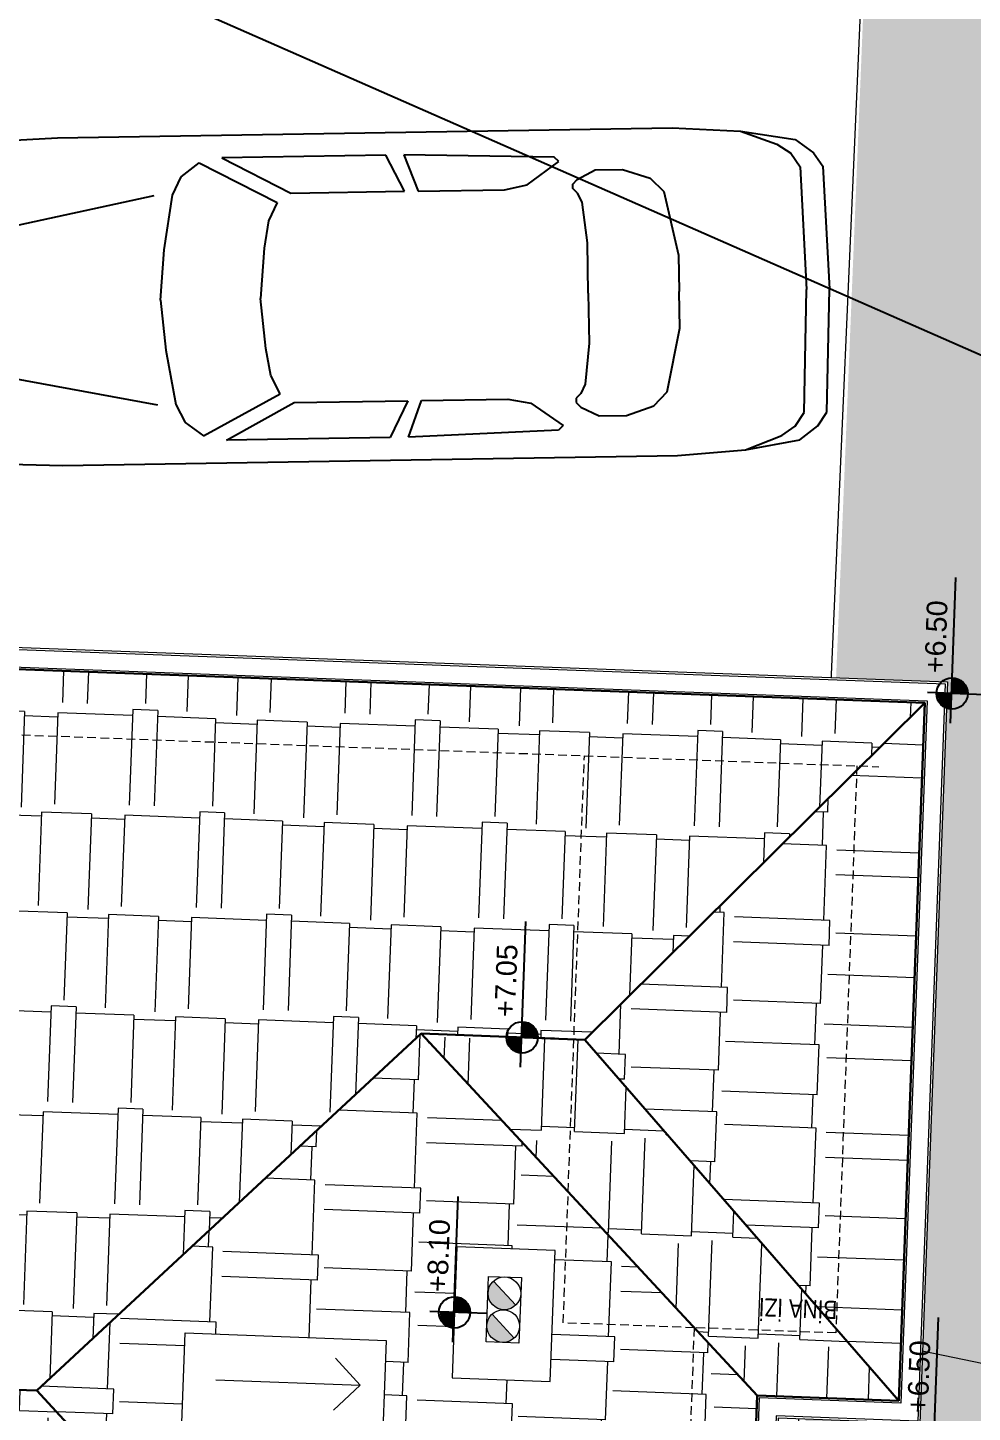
# Model space of a CAD drawing. Header units: centimetres. Extents: x 63871 to 181827, y -95930 to 42199.
# Drawn here: x 175920 to 176353, y 37259 to 37894 of the extents above; entities that cross this region are included whole.
import ezdxf

# ---------------------------------------------------------------- set-up
doc = ezdxf.new("R2010")
doc.units = ezdxf.units.CM
doc.linetypes.add('11-021_500-SatisOfisi_220512$0${ Diamond }', pattern=[12, 4, -2, 2, 2, -2])
for name, color, linetype, lineweight in [('A-AREA-IDEN', 7, 'Continuous', 9), ('A-FLOR-HRAL', 11, 'Continuous', 9), ('A-GLAZ', 151, 'Continuous', 9), ('A-WALL', 12, 'Continuous', 50), ('ARA SINIRLAR', 225, 'Continuous', 15), ('ARM_Pen_No__252', 8, 'Continuous', 18), ('Baca', 82, 'Continuous', 9), ('İz DÜŞÜMÜ', 7, '11-021_500-SatisOfisi_220512$0${ Diamond }', 18), ('OLUK', 222, 'Continuous', 15), ('tefriş', 21, 'Continuous', 20), ('Çatı', 144, 'Continuous', 30), ('ÇEKME MESAFESİ', 5, 'Continuous', 25)]:
    doc.layers.add(name, color=color, linetype=linetype, lineweight=lineweight)
for name, color, linetype in [('Bitirme - Duvar', 7, 'Continuous'), ('Dıış Ölçü', 140, 'Continuous'), ('furn', 7, 'Continuous'), ('KOT', 171, 'Continuous')]:
    doc.layers.add(name, color=color, linetype=linetype)
doc.styles.add('Arial_1', font='Arial.ttf', dxfattribs={"height": 300})
doc.styles.add('MtXpl_Arial_Narrow_1', font='')
doc.styles.add('OLUŞTURULMUŞ_STİL_1', font='Arial.ttf')
doc.styles.add('RomanS', font='')
doc.styles.get('MtXpl_Arial_Narrow_1').set_extended_font_data('Arial Narrow')
doc.styles.get('RomanS').set_extended_font_data('Stylus BT')
doc.dimstyles.new('BÖYÜK', dxfattribs={"dimtxt": 70, "dimasz": 5, "dimexe": 5, "dimexo": 5, "dimgap": 2, "dimtad": 3, "dimdec": 0, "dimzin": 0, "dimdsep": 46, "dimtxsty": 'RomanS', "dimblk": 'DOT', "dimcen": 5, "dimadec": 0, "dimazin": 0, "dimtfac": 1, "dimtdec": 0, "dimtix": 1, "dimtofl": 0, "dimtmove": 1, "dimatfit": 0, "dimldrblk": 'DOT', "dimfxl": 10, "dimfxlon": 1, "dimtolj": 1, "dimtzin": 0, "dimarcsym": 0})
pattern_1 = [(0, (-196861.627, -36377.483), (97.155, 45.72), [22.86, -19.05, 26.67, -11.43, 34.29, -15.24]), (0, (-196838.767, -36375.58), (97.155, 45.72), [19.05, -72.39, 15.24, -22.86]), (0, (-196793.047, -36380.34), (97.155, 45.72), [11.43, -118.11]), (90, (-196861.627, -36377.483), (-32.385, 45.72), [43.815, -139.065]), (90, (-196838.767, -36377.483), (-32.385, 45.72), [42.8625, -140.0175]), (90, (-196819.717, -36377.483), (-32.385, 45.72), [40.005, -142.875]), (90, (-196793.047, -36380.34), (-32.385, 45.72), [43.815, -139.065]), (90, (-196781.617, -36380.34), (-32.385, 45.72), [43.815, -139.065]), (90, (-196747.327, -36377.483), (-32.385, 45.72), [41.91, -140.97])]
pattern_2 = [(270, (-196861.627, -36377.483), (45.72, -97.155), [22.86, -19.05, 26.67, -11.43, 34.29, -15.24]), (270, (-196859.72, -36400.343), (45.72, -97.155), [19.05, -72.39, 15.24, -22.86]), (270, (-196864.484, -36446.063), (45.72, -97.155), [11.43, -118.11]), (0, (-196861.627, -36377.483), (45.72, 32.385), [43.815, -139.065]), (0, (-196861.627, -36400.343), (45.72, 32.385), [42.8625, -140.0175]), (0, (-196861.627, -36419.393), (45.72, 32.385), [40.005, -142.875]), (0, (-196864.484, -36446.063), (45.72, 32.385), [43.815, -139.065]), (0, (-196864.484, -36457.493), (45.72, 32.385), [43.815, -139.065]), (0, (-196861.627, -36491.783), (45.72, 32.385), [41.91, -140.97])]

# ---------------------------------------------------------------- blocks, each defined once
blk = doc.blocks.new('afadfa')
at = {"layer": 'Baca'}
h = blk.add_hatch(color=0, dxfattribs=at)
h.dxf.hatch_style = 1
h.paths.add_polyline_path([(525548.61, 4261233.83, 0.670516), (525535.77, 4261228.56, 0.199315), (525537.97, 4261223.25)])
h = blk.add_hatch(color=0, dxfattribs=at)
h.dxf.hatch_style = 1
h.paths.add_polyline_path([(525563.68, 4261233.75, 0.675614), (525550.77, 4261228.56, 0.202965), (525553.05, 4261223.18)])
for p, q in [((525537.97, 4261223.25), (525548.61, 4261233.83)), ((525553.05, 4261223.18), (525563.68, 4261233.75))]:
    blk.add_line(p, q, dxfattribs=at)
blk.add_lwpolyline([(525535.77, 4261236.11), (525565.77, 4261236.05), (525565.77, 4261220.99), (525535.77, 4261221.06)], close=True, dxfattribs=at)
for centre in [(525543.27, 4261228.56), (525558.27, 4261228.56)]:
    blk.add_circle(centre, 7.5, dxfattribs=at)
blk = doc.blocks.new('HRD')
at = {"layer": 'ARM_Pen_No__252'}
h = blk.add_hatch(dxfattribs=at)
h.set_pattern_fill('AR-B816', color=256, scale=0.09)
h.set_pattern_definition([(0, (-39959.2, 0), (0, 18.288), []), (90, (-39959.2, 0), (-18.288, 18.288), [18.288, -18.288])])
h.paths.add_polyline_path([(154149.63, 35592.48), (154149.63, 35503.48), (154219.63, 35503.48), (154219.63, 35483.24), (154324.63, 35483.24), (154324.63, 35692.48), (154369.63, 35692.48), (154369.63, 35927.48), (154369.63, 35927.48), (154369.63, 36097.48), (154369.63, 36177.48), (154254.63, 36177.48), (153954.63, 36177.48), (153839.63, 36177.48), (153839.63, 35897.6), (153869.63, 35897.54), (153869.63, 35882.48), (154019.63, 35882.48), (154019.63, 35872.48), (154019.63, 35833.25, -0.444416), (154030.45, 35823.48, -0.444416), (154019.63, 35813.72), (154019.63, 35773.48), (153939.63, 35773.48), (153939.63, 35692.48), (154019.63, 35692.48), (154019.63, 35687.48), (154019.63, 35633.7), (154020.63, 35632.93), (154019.63, 35631.47), (154019.63, 35592.48), (154019.63, 35582.48), (153989.63, 35582.48), (153989.63, 35577.48), (153989.63, 35497.48), (153989.63, 35437.48), (153994.63, 35437.48), (154094.63, 35437.48), (154139.63, 35437.48), (154139.63, 35592.48)])
blk.add_line((154324.63, 35644.48), (154369.63, 35644.48))
at = {"layer": 'A-FLOR-HRAL'}
blk.add_line((154119.71, 35317.48), (154119.71, 35417.48), dxfattribs=at)
at = {"layer": 'A-GLAZ', "ltscale": 3}
for p, q in [((154369.63, 35692.48), (154369.63, 35542.48)), ((154389.63, 35692.48), (154389.63, 35542.48)), ((154379.63, 35687.48), (154379.63, 35612.48)), ((154384.63, 35612.48), (154384.63, 35687.48)), ((154382.13, 35682.48), (154382.13, 35617.48)), ((154379.63, 35622.48), (154374.63, 35622.48)), ((154374.63, 35622.48), (154374.63, 35547.48)), ((154379.63, 35547.48), (154379.63, 35622.48)), ((154379.63, 35617.48), (154374.63, 35617.48)), ((154377.13, 35617.48), (154377.13, 35552.48)), ((154379.63, 35617.48), (154384.63, 35617.48)), ((154379.63, 35612.48), (154384.63, 35612.48)), ((154379.63, 35552.48), (154374.63, 35552.48)), ((154379.63, 35547.48), (154379.63, 35552.48)), ((154389.63, 35547.48), (154369.63, 35547.48)), ((154369.63, 35547.48), (154369.63, 35542.48)), ((154389.63, 35542.48), (154389.63, 35547.48)), ((154369.63, 35542.48), (154389.63, 35542.48))]:
    blk.add_line(p, q, dxfattribs=at)
at = {"layer": 'A-WALL', "lineweight": 53}
for p, q in [((154139.63, 35437.48), (154139.63, 35592.48)), ((154139.63, 35592.48), (154149.63, 35592.48)), ((154149.63, 35592.48), (154149.63, 35437.48)), ((154369.63, 35437.48), (154369.63, 35542.48)), ((154369.63, 35542.48), (154389.63, 35542.48)), ((154389.63, 35542.48), (154389.63, 35417.48)), ((154389.63, 35542.48), (154389.63, 35417.48)), ((154094.63, 35437.48), (154139.63, 35437.48)), ((154149.63, 35437.48), (154369.63, 35437.48)), ((154389.63, 35417.48), (154094.63, 35417.48))]:
    blk.add_line(p, q, dxfattribs=at)
at = {"layer": 'A-WALL', "lineweight": 50}
blk.add_line((154389.63, 35542.48), (154369.63, 35542.48), dxfattribs=at)
at = {"layer": 'Bitirme - Duvar', "color": 161, "linetype": 'Continuous', "lineweight": 25}
blk.add_line((154427.13, 35617.48), (154369.63, 35617.48), dxfattribs=at)
blk.add_circle((154437.36, 35617.48), 10.23, dxfattribs=at)
at = {"layer": 'İz DÜŞÜMÜ'}
blk.add_lwpolyline([(153819.63, 36347.48), (154419.63, 36347.49), (154419.63, 35292.49), (154159.63, 35292.49), (154159.63, 35357.48), (153819.63, 35357.48), (153819.63, 36347.48)], dxfattribs=at)
at = {"layer": 'tefriş'}
for p, q in [((154324.63, 35483.24), (154324.63, 35692.48)), ((154324.63, 35644.48), (154324.63, 35540.24)), ((154369.63, 35644.48), (154324.63, 35644.48)), ((154325.53, 35542.04), (154325.53, 35642.68)), ((154326.43, 35643.58), (154367.83, 35643.58)), ((154330.03, 35639.53), (154330.03, 35623.04)), ((154331.83, 35639.53), (154330.03, 35639.53)), ((154331.83, 35623.04), (154331.83, 35639.53)), ((154333.63, 35639.53), (154333.63, 35623.04)), ((154335.43, 35639.53), (154333.63, 35639.53)), ((154335.43, 35623.04), (154335.43, 35639.53)), ((154337.23, 35639.53), (154337.23, 35623.04)), ((154339.03, 35639.53), (154337.23, 35639.53)), ((154339.03, 35623.04), (154339.03, 35639.53)), ((154340.83, 35639.53), (154340.83, 35623.04)), ((154342.63, 35639.53), (154340.83, 35639.53)), ((154342.63, 35623.04), (154342.63, 35639.53)), ((154344.43, 35639.53), (154344.43, 35623.04)), ((154346.23, 35639.53), (154344.43, 35639.53)), ((154346.23, 35623.04), (154346.23, 35639.53)), ((154348.03, 35639.53), (154348.03, 35623.04)), ((154349.83, 35639.53), (154348.03, 35639.53)), ((154349.83, 35623.04), (154349.83, 35639.53)), ((154351.63, 35639.53), (154351.63, 35623.04)), ((154353.43, 35639.53), (154351.63, 35639.53)), ((154353.43, 35623.04), (154353.43, 35639.53)), ((154355.23, 35639.53), (154355.23, 35623.04)), ((154357.03, 35639.53), (154355.23, 35639.53)), ((154357.03, 35623.04), (154357.03, 35639.53)), ((154358.83, 35639.53), (154358.83, 35623.04)), ((154360.63, 35639.53), (154358.83, 35639.53)), ((154360.63, 35623.04), (154360.63, 35639.53)), ((154362.43, 35639.53), (154362.43, 35623.04)), ((154364.23, 35639.53), (154362.43, 35639.53)), ((154364.23, 35623.04), (154364.23, 35639.53)), ((154368.73, 35642.68), (154368.73, 35542.04)), ((154369.63, 35540.24), (154369.63, 35644.48)), ((154330.03, 35623.04), (154331.83, 35623.04)), ((154333.63, 35623.04), (154335.43, 35623.04)), ((154337.23, 35623.04), (154339.03, 35623.04)), ((154340.83, 35623.04), (154342.63, 35623.04)), ((154344.43, 35623.04), (154346.23, 35623.04)), ((154348.03, 35623.04), (154349.83, 35623.04)), ((154351.63, 35623.04), (154353.43, 35623.04)), ((154355.23, 35623.04), (154357.03, 35623.04)), ((154358.83, 35623.04), (154360.63, 35623.04)), ((154362.43, 35623.04), (154364.23, 35623.04)), ((154326.88, 35616.29), (154326.88, 35584.79)), ((154327.78, 35615.84), (154327.78, 35585.24)), ((154360.18, 35618.99), (154329.58, 35618.99)), ((154330.03, 35618.09), (154359.73, 35618.09)), ((154361.98, 35615.84), (154361.98, 35585.24)), ((154362.88, 35616.29), (154362.88, 35584.79)), ((154365.81, 35579.05), (154352.27, 35592.59)), ((154353.48, 35593.8), (154367.02, 35580.26)), ((154364.63, 35585.6), (154364.63, 35591.76)), ((154365.77, 35591.76), (154365.77, 35585.6)), ((154359.73, 35582.99), (154330.03, 35582.99)), ((154326.88, 35545.19), (154326.88, 35576.69)), ((154327.78, 35545.64), (154327.78, 35576.24)), ((154329.58, 35582.09), (154360.18, 35582.09)), ((154329.58, 35579.39), (154360.18, 35579.39)), ((154359.73, 35578.49), (154330.03, 35578.49)), ((154361.98, 35545.64), (154361.98, 35576.24)), ((154362.88, 35545.19), (154362.88, 35576.69)), ((154364.63, 35576.14), (154364.63, 35569.97)), ((154365.77, 35569.97), (154365.77, 35576.14)), ((154324.63, 35540.24), (154369.63, 35540.24)), ((154367.83, 35541.14), (154326.43, 35541.14)), ((154360.18, 35542.49), (154329.58, 35542.49)), ((154330.03, 35543.39), (154359.73, 35543.39)), ((154149.63, 35507.48), (154149.63, 35441.48)), ((154219.63, 35507.48), (154149.63, 35507.48)), ((154204.63, 35509.48), (154204.63, 35510.48)), ((154204.63, 35510.48), (154214.63, 35510.48)), ((154214.63, 35509.48), (154204.63, 35509.48)), ((154210.63, 35507.48), (154210.63, 35509.48)), ((154213.63, 35507.48), (154213.63, 35509.48)), ((154214.63, 35510.48), (154214.63, 35509.48)), ((154219.63, 35441.48), (154219.63, 35507.48)), ((154219.63, 35503.48), (154149.63, 35503.48)), ((154149.63, 35502.48), (154219.63, 35502.48)), ((154219.63, 35483.24), (154324.63, 35483.24)), ((154149.63, 35441.48), (154153.66, 35441.48)), ((154152.63, 35437.48), (154152.63, 35438.48)), ((154152.63, 35438.48), (154153.39, 35438.48)), ((154216.63, 35437.48), (154152.63, 35437.48)), ((154165.5, 35441.48), (154168.81, 35441.48)), ((154179.63, 35441.48), (154219.63, 35441.48)), ((154179.63, 35438.48), (154216.63, 35438.48)), ((154216.63, 35438.48), (154216.63, 35437.48))]:
    blk.add_line(p, q, dxfattribs=at)
blk.add_lwpolyline([(154352.81, 35620.62), (154352.81, 35621.46), (154337.06, 35621.46), (154337.06, 35620.62)], close=True, dxfattribs=at)
for centre in [(154347.46, 35600.61), (154347.46, 35560.51)]:
    blk.add_circle(centre, 3.11, dxfattribs=at)
for centre, radius, start, end in [((154326.43, 35642.68), 0.9, 90, 180), ((154367.83, 35642.68), 0.9, 0, 90), ((154329.58, 35616.29), 2.7, 90, 180), ((154330.03, 35615.84), 2.25, 90, 180), ((154359.73, 35615.84), 2.25, 0, 90), ((154360.18, 35616.29), 2.7, 0, 90), ((154352.88, 35593.19), 0.857, 45, 225), ((154353.77, 35592.3), 0.572, 270, 270), ((154365.2, 35591.76), 0.572, 0, 180), ((154329.58, 35584.79), 2.7, 180, 270), ((154330.03, 35585.24), 2.25, 180, 270), ((154359.73, 35585.24), 2.25, 270, 312.8196), ((154360.18, 35584.79), 2.7, 270, 313.18306), ((154360.18, 35584.79), 2.7, 352.10725, 0), ((154365.2, 35586.62), 1.71, 109.47122, 70.52878), ((154365.2, 35585.94), 0.668, 211.22508, 328.77492), ((154365.2, 35580.87), 1.71, 345, 105), ((154329.58, 35576.69), 2.7, 90, 180), ((154330.03, 35576.24), 2.25, 90, 180), ((154359.73, 35576.24), 2.25, 0, 90), ((154360.18, 35576.69), 2.7, 0, 90), ((154365.2, 35580.87), 1.71, 165, 285), ((154365.2, 35575.12), 1.71, 289.47122, 250.52878), ((154365.2, 35575.79), 0.668, 31.22508, 148.77492), ((154366.41, 35579.66), 0.857, 225, 45), ((154365.2, 35569.97), 0.572, 180, 0), ((154329.58, 35545.19), 2.7, 180, 270), ((154330.03, 35545.64), 2.25, 180, 270), ((154359.73, 35545.64), 2.25, 270, 0), ((154360.18, 35545.19), 2.7, 270, 0), ((154326.43, 35542.04), 0.9, 180, 270), ((154367.83, 35542.04), 0.9, 270, 0)]:
    blk.add_arc(centre, radius, start, end, dxfattribs=at)
at = {"layer": 'Baca'}
blk.add_blockref('afadfa', (-371386.14, -4225783.58), dxfattribs=at)
at = {"style": 'MtXpl_Arial_Narrow_1'}
blk.add_text('I.KAT İZ DÜŞÜMÜ', height=8.316, rotation=359.95698, dxfattribs=at).set_placement((154335.01, 35297.43))
at = {"layer": 'Bitirme - Duvar', "linetype": 'Continuous', "char_height": 10, "attachment_point": 7, "style": 'OLUŞTURULMUŞ_STİL_1'}
for s, insert, rotation in [('\\A1;150', (154394.56, 35623.32), 0), ('\\A1;P', (154443.49, 35615.16), 90)]:
    blk.add_mtext(s, dxfattribs=dict(at, insert=insert, rotation=rotation))
at = {"layer": 'Bitirme - Duvar', "linetype": 'Continuous', "insert": (154394.56, 35603.32), "char_height": 10, "width": 22.2306, "attachment_point": 7, "rotation": 0, "style": 'OLUŞTURULMUŞ_STİL_1'}
blk.add_mtext('\\A1;120', dxfattribs=at)
blk = doc.blocks.new('02PCAR03')
at = {"color": 0, "linetype": 'ByBlock'}
for p, q in [((-185, 35), (-197, 33)), ((-185, 35), (-193, 32)), ((-170, 36), (-185, 35)), ((-35, 36), (-170, 36)), ((-11, 35), (-35, 36)), ((-14, 33), (-19, 35)), ((-6, 32), (-11, 35)), ((-197, 33), (-201, 30)), ((-193, 32), (-196, 30)), ((-144, 30), (-111, 31)), ((-111, 31), (-114, 23)), ((-111, 23), (-107, 31)), ((-107, 31), (-71, 31)), ((-71, 31), (-86, 23)), ((-9, 29), (-14, 33)), ((-4, 29), (-6, 32)), ((-201, 30), (-203, 27)), ((-196, 30), (-198, 27)), ((-145, 29), (-144, 30)), ((-138, 24), (-145, 29)), ((-66, 30), (-83, 21)), ((-62, 27), (-66, 30)), ((-6, 20), (-9, 29)), ((-1, 13), (-4, 29)), ((-203, 27), (-204, 0)), ((-198, 27), (-199, 0)), ((-165, 25), (-168, 22)), ((-159, 27), (-165, 25)), ((-153, 27), (-159, 27)), ((-149, 25), (-153, 27)), ((-148, 24), (-149, 25)), ((-60, 23), (-62, 27)), ((-168, 22), (-171, 8)), ((-150, 20), (-149, 22)), ((-149, 22), (-148, 23)), ((-148, 23), (-148, 24)), ((-133, 23), (-138, 24)), ((-114, 23), (-133, 23)), ((-86, 23), (-111, 23)), ((-58, 11), (-60, 23)), ((-11, 14), (-56, 23)), ((-151, 11), (-150, 20)), ((-83, 21), (-81, 17)), ((-4, 0), (-6, 20)), ((-81, 17), (-80, 11)), ((0, 0), (-1, 13)), ((-151, 0), (-151, 11)), ((-80, 11), (-79, 0)), ((-57, 0), (-58, 11)), ((-171, 8), (-171, 0)), ((-203, -27), (-204, 0)), ((-198, -27), (-199, 0)), ((-171, -8), (-171, 0)), ((-151, 0), (-151, -11)), ((-80, -11), (-79, 0)), ((-57, 0), (-58, -11)), ((-4, 0), (-6, -20)), ((0, 0), (-1, -13)), ((-168, -22), (-171, -8)), ((-151, -11), (-150, -20)), ((-81, -17), (-80, -11)), ((-58, -11), (-60, -23)), ((-11, -14), (-56, -23)), ((-1, -13), (-4, -29)), ((-83, -21), (-81, -17)), ((-150, -20), (-149, -22)), ((-66, -30), (-83, -21)), ((-6, -20), (-9, -29)), ((-165, -25), (-168, -22)), ((-149, -22), (-148, -23)), ((-148, -24), (-149, -25)), ((-148, -23), (-148, -24)), ((-138, -24), (-145, -29)), ((-133, -23), (-138, -24)), ((-114, -23), (-133, -23)), ((-111, -31), (-114, -23)), ((-86, -23), (-111, -23)), ((-111, -23), (-107, -31)), ((-71, -31), (-86, -23)), ((-60, -23), (-62, -27)), ((-201, -30), (-203, -27)), ((-196, -30), (-198, -27)), ((-159, -27), (-165, -25)), ((-153, -27), (-159, -27)), ((-149, -25), (-153, -27)), ((-62, -27), (-66, -30)), ((-197, -33), (-201, -30)), ((-193, -32), (-196, -30)), ((-145, -29), (-144, -30)), ((-144, -30), (-111, -31)), ((-9, -29), (-14, -33)), ((-4, -29), (-6, -32)), ((-185, -35), (-197, -33)), ((-185, -35), (-193, -32)), ((-107, -31), (-71, -31)), ((-14, -33), (-19, -35)), ((-6, -32), (-11, -35)), ((-170, -36), (-185, -35)), ((-35, -36), (-170, -36)), ((-11, -35), (-35, -36))]:
    blk.add_line(p, q, dxfattribs=at)
blk = doc.blocks.new('_Dot')
at = {"color": 0, "linetype": 'ByBlock', "lineweight": -2}
blk.add_line((-0.5, 0), (-1, 0), dxfattribs=at)
at = {"color": 0, "linetype": 'ByBlock', "const_width": 0.5}
blk.add_lwpolyline([(-0.25, 0, 1), (0.25, 0, 1)], format="xyb", close=True, dxfattribs=at)
blk = doc.blocks.new('*D384')
at = {"layer": 'Defpoints', "color": 0, "transparency": 16777216}
for p in [(-1661.81, 22365.37), (-1031.39, 22235.56, 0), (-1031.39, 22235.56)]:
    blk.add_point(p, dxfattribs=at)
at = {"layer": 'Dıış Ölçü', "color": 0, "lineweight": -2, "transparency": 16777216}
for p, q in [((-1661.81, 22365.37), (-1662.82, 22360.47)), ((-1656.91, 22364.36), (-1036.28, 22236.57)), ((-1031.39, 22235.56), (-1030.38, 22240.45))]:
    blk.add_line(p, q, dxfattribs=at)
at = {"layer": 'Dıış Ölçü', "color": 0, "lineweight": -2, "transparency": 16777216, "xscale": 5, "yscale": 5, "zscale": 5}
for p, rotation in [((-1661.81, 22365.37), 168.3646113733746), ((-1031.39, 22235.56), 348.3646113733746)]:
    blk.add_blockref('_Dot', p, dxfattribs=dict(at, rotation=rotation))
at = {"layer": 'Dıış Ölçü', "color": 0, "transparency": 16777216, "insert": (-1338.82, 22338.23), "char_height": 70, "attachment_point": 5, "rotation": 348.36461, "style": 'RomanS'}
blk.add_mtext('\\A1;644', dxfattribs=at)
blk = doc.blocks.new('çatı planı')
at = {"layer": 'KOT'}
blk.add_line((-358.01, -1131.79), (-291.19, -1131.79), dxfattribs=at)
at = {"layer": 'KOT', "insert": (20.46, -1114.27), "char_height": 9.45, "width": 57.6964, "attachment_point": 2, "line_spacing_factor": 0.941778, "style": 'Arial_1'}
blk.add_mtext('+6.50', dxfattribs=at)
blk.add_wipeout([(-680, -1060), (-680, 0), (0, 0), (0, -1125), (-340, -1125), (-340, -1060)]).dxf.layer = 'OLUK'
at = {"layer": 'KOT'}
h = blk.add_hatch(color=256, dxfattribs=at)
h.dxf.hatch_style = 1
h.paths.add_polyline_path([(-297.06, -903.26, 0.402561), (-304.23, -910.14), (-297.06, -910.14)])
h = blk.add_hatch(color=256, dxfattribs=at)
h.dxf.hatch_style = 1
h.paths.add_polyline_path([(-289.9, -910.01, 0.009987), (-289.9, -909.72), (-297.06, -909.72), (-297.06, -917.17, 0.414214)])
h = blk.add_hatch(color=256, dxfattribs=at)
h.dxf.hatch_style = 1
h.paths.add_polyline_path([(-170, -929.52, 0.402561), (-177.16, -936.4), (-170, -936.4)])
h = blk.add_hatch(color=256, dxfattribs=at)
h.dxf.hatch_style = 1
h.paths.add_polyline_path([(-162.83, -936.26, 0.009987), (-162.84, -935.98), (-170, -935.98), (-170, -943.43, 0.414214)])
h = blk.add_hatch(color=256, dxfattribs=at)
h.dxf.hatch_style = 1
h.paths.add_polyline_path([(-5.27, -1120.61, 0.402561), (-12.43, -1127.49), (-5.27, -1127.49)])
h = blk.add_hatch(color=256, dxfattribs=at)
h.dxf.hatch_style = 1
h.paths.add_polyline_path([(1.9, -1127.35, 0.009987), (1.89, -1127.07), (-5.27, -1127.07), (-5.27, -1134.52, 0.414214)])
at = {"layer": 'Çatı', "lineweight": 15}
h = blk.add_hatch(dxfattribs=at)
h.set_pattern_fill('AR-RSHKE', color=251, scale=0.15, angle=90)
h.set_pattern_definition([(90, (-196861.627, -36377.483), (-45.72, 97.155), [22.86, -19.05, 26.67, -11.43, 34.29, -15.24]), (90, (-196863.53, -36354.623), (-45.72, 97.155), [19.05, -72.39, 15.24, -22.86]), (90, (-196858.77, -36308.903), (-45.72, 97.155), [11.43, -118.11]), (180, (-196861.627, -36377.483), (-45.72, -32.385), [43.815, -139.065]), (180, (-196861.627, -36354.623), (-45.72, -32.385), [42.8625, -140.0175]), (180, (-196861.627, -36335.573), (-45.72, -32.385), [40.005, -142.875]), (180, (-196858.77, -36308.903), (-45.72, -32.385), [43.815, -139.065]), (180, (-196858.77, -36297.473), (-45.72, -32.385), [43.815, -139.065]), (180, (-196861.627, -36263.183), (-45.72, -32.385), [41.91, -140.97])])
h.paths.add_polyline_path([(-340, -720), (-170, -890), (-170, -890), (-170, -965), (-10, -1115), (-10, -10), (-340, -340)])
h = blk.add_hatch(dxfattribs=at)
h.set_pattern_fill('AR-RSHKE', color=251, scale=0.15, angle=270)
h.set_pattern_definition(pattern_2)
h.paths.add_polyline_path([(-340, -340), (-670, -340), (-670, -1050), (-340, -720)])
h.paths.add_polyline_path([(-554.79, -586.74), (-554.79, -524.95), (-462.64, -524.95), (-462.64, -586.74)], flags=16)
h.paths.add_polyline_path([(-438.13, -595), (-438.13, -505), (-358.13, -505), (-358.13, -595)], flags=16)
h.paths.add_polyline_path([(-435.13, -592), (-435.13, -508), (-361.13, -508), (-361.13, -592)], flags=0)
h.paths.add_polyline_path([(-575, -509.93), (-635, -509.93), (-635, -464.95), (-575, -464.95)], flags=16)
h.paths.add_polyline_path([(-590, -495), (-620, -494.93), (-620, -479.88), (-590, -479.95)], flags=0)
h.paths.add_polyline_path([(-605, -487.43, -1), (-620, -487.43, -1), (-605, -487.43, -1), (-590, -487.43, -1)], flags=0)
h.paths.add_polyline_path([(-540.96, -552.31), (-463.64, -552.31), (-463.64, -528.57), (-540.96, -528.57)], flags=8)
h.paths.add_polyline_path([(-428.72, -520.12), (-364.78, -520.12), (-364.78, -508.56), (-428.72, -508.56)], flags=8)
h = blk.add_hatch(dxfattribs=at)
h.set_pattern_fill('AR-RSHKE', color=251, scale=0.15)
h.set_pattern_definition(pattern_1)
h.paths.add_polyline_path([(-170, -890), (-340, -720), (-670, -1050), (-330, -1050)])
h.paths.add_polyline_path([(-267.06, -910.01), (-267.06, -954.99), (-327.06, -954.99), (-327.06, -910.01)], flags=16)
h.paths.add_polyline_path([(-280, -925.01), (-280, -940.07), (-310, -940), (-310, -924.95)], flags=0)
h.paths.add_polyline_path([(-280, -932.5, -1), (-295, -932.5, -1), (-310, -932.5, -1), (-295, -932.5, -1)], flags=0)
h.paths.add_polyline_path([(-311.07, -879.18), (-372.85, -879.18), (-372.85, -787.02), (-311.07, -787.02)], flags=16)
h.paths.add_polyline_path([(-345.5, -865.35), (-345.5, -788.02), (-369.24, -788.02), (-369.24, -865.35)], flags=8)
h.paths.add_polyline_path([(-637.61, -1017.24), (-596.53, -1017.27), (-596.52, -1002.03), (-637.6, -1002)], flags=25)
h = blk.add_hatch(dxfattribs=at)
h.set_pattern_fill('AR-RSHKE', color=251, scale=0.15, angle=270)
h.set_pattern_definition(pattern_2)
h.paths.add_polyline_path([(-170, -965), (-170, -890), (-330, -1050), (-330, -1115)])
h.paths.add_polyline_path([(-282.78, -1087.79), (-282.75, -1046.71), (-297.98, -1046.7), (-298.02, -1087.78)], flags=25)
h = blk.add_hatch(dxfattribs=at)
h.set_pattern_fill('AR-RSHKE', color=251, scale=0.15)
h.set_pattern_definition(pattern_1)
h.paths.add_polyline_path([(-330, -1115), (-10, -1115), (-170, -965)])
h.paths.add_polyline_path([(-282.78, -1087.79), (-282.75, -1046.71), (-297.98, -1046.7), (-298.02, -1087.78)], flags=24)
at = {"layer": 'A-AREA-IDEN'}
for p, q in [((-331.97, -801.78), (-331.97, -868.07)), ((-331.97, -868.07), (-343.85, -856.19)), ((-331.97, -868.07), (-320.09, -856.19))]:
    blk.add_line(p, q, dxfattribs=at)
blk.add_lwpolyline([(-311.07, -787.02), (-311.07, -879.18), (-372.85, -879.18), (-372.85, -787.02)], close=True, dxfattribs=at)
at = {"layer": 'Baca'}
blk.add_lwpolyline([(-327.06, -954.99), (-267.06, -954.99), (-267.06, -910.01), (-327.06, -910.01)], close=True, dxfattribs=at)
at = {"layer": 'İz DÜŞÜMÜ'}
blk.add_lwpolyline([(-300, -1020), (-300, -960), (-40, -960), (-40, -1085), (-300, -1085), (-300, -1020), (-640, -1020), (-640, -30), (-300, -30), (-300, -180), (-40, -180), (-40, -1095)], dxfattribs=at)
at = {"layer": 'KOT'}
for p, q in [((-297.06, -924.81), (-297.06, -898.74)), ((-310.71, -909.72), (-243.89, -909.72)), ((-170, -951.06), (-170, -925)), ((-183.65, -935.98), (-116.83, -935.98)), ((-5.27, -1142.16), (-5.27, -1116.09)), ((-18.92, -1127.07), (47.91, -1127.07))]:
    blk.add_line(p, q, dxfattribs=at)
for centre in [(-297.06, -910.01), (-170, -936.26), (-5.27, -1127.35)]:
    blk.add_circle(centre, 7.17, dxfattribs=at)
at = {"layer": 'OLUK'}
for points in [[(-340, -1125), (-340, -1060), (-680, -1060), (-680, 0), (0, 0), (0, -1125)], [(-339, -1124), (-339, -1059), (-679, -1059), (-679, -1), (-1, -1), (-1, -1124)], [(-331, -1116), (-331, -1051), (-671, -1051), (-671, -9), (-9, -9), (-9, -1116)]]:
    blk.add_lwpolyline(points, close=True, dxfattribs=at)
at = {"layer": 'Çatı'}
for p, q in [((-340, -340), (-340, -720)), ((-340, -720), (-670, -1050)), ((-340, -720), (-170, -890)), ((-170, -890), (-330, -1050)), ((-170, -965), (-170, -890)), ((-330, -1115), (-170, -965)), ((-170, -965), (-10, -1115))]:
    blk.add_line(p, q, dxfattribs=at)
blk.add_lwpolyline([(-330, -1115), (-330, -1050), (-670, -1050), (-670, -10), (-10, -10), (-10, -1115)], close=True, dxfattribs=at)
at = {"layer": 'Baca'}
blk.add_blockref('afadfa', (-525845.77, -4262161.06), dxfattribs=at)
at = {"style": 'MtXpl_Arial_Narrow_1'}
blk.add_text('BİNA İZİ', height=8.316, rotation=89.95698, dxfattribs=at).set_placement((-285.32, -1085.25))
at = {"layer": 'KOT', "char_height": 9.45, "width": 57.6964, "attachment_point": 2, "line_spacing_factor": 0.941778, "style": 'Arial_1'}
for s, insert in [('+8.10', (-271.34, -896.93)), ('+7.05', (-144.27, -923.18)), ('+6.50', (-318.63, -1119))]:
    blk.add_mtext(s, dxfattribs=dict(at, insert=insert))
blk = doc.blocks.new('VAZİYET PLANI')
at = {"layer": 'ARM_Pen_No__252'}
h = blk.add_hatch(dxfattribs=at)
h.set_pattern_fill('AR-HBONE', color=256, scale=0.51)
h.set_pattern_definition([(45, (-177951.86, -14930.114), (0, 73.27889), [155.448, -51.816]), (135, (-177915.22, -14893.474), (7e-15, 73.27889), [155.448, -51.816])])
h.paths.add_polyline_path([(-2120.17, 12277.21), (-2253.9, 9232.92), (-7195.09, 9337.4), (-6197.38, 12277.21)], flags=16)
h.paths.add_polyline_path([(-5125.36, 15515.8), (-2357.17, 23672.46), (-2865.8, 23896.02), (-7797.74, 9350.14), (-10518.2, 9407.66), (-10683.65, 8961.03), (623.37, 8722.42), (643.17, 9171.67), (-1702.89, 9221.27), (-1092.49, 23116.61), (-1633.57, 23354.42), (-1935.71, 15952.73), (-1958.71, 15952.73), (-1976.46, 15548.77)])
h.paths.add_polyline_path([(-1976.46, 15548.77), (-5125.36, 15515.8), (-6122.74, 12576.95), (-2107.01, 12576.95)])
at = {"layer": 'ARA SINIRLAR'}
blk.add_lwpolyline([(-1971.76, 15655.71), (-1633.57, 23354.42)], dxfattribs=at)
at = {"layer": 'ÇEKME MESAFESİ'}
blk.add_lwpolyline([(-5.55, 5331.81), (308.62, 12485.41), (476.4, 16330.34), (575.85, 18602.22), (644.32, 20161.76), (725.52, 22011.24), (669.52, 22083.65), (-509.42, 22336.02), (-584.87, 22369.18), (-3315.89, 23569.53), (-5395.75, 23242.07), (-6367.13, 20242.3), (-7120.62, 17916.21), (-7587.36, 16475.45), (-8433.96, 13860.95), (-9144.43, 11733.77), (-10236.03, 8787.8)], dxfattribs=at)
at = {"rotation": 87.87318926064289}
blk.add_blockref('HRD', (27885.3, -132997.82), dxfattribs=at)
at = {"layer": 'furn', "linetype": 'Continuous', "xscale": 2.086125961570064, "yscale": 2.086125961570064, "zscale": 2.086125961570064, "rotation": 180.9296038315417}
blk.add_blockref('02PCAR03', (-2090.27, 22836.71), dxfattribs=at)
at = {"layer": 'Dıış Ölçü'}
dim = blk.add_aligned_dim(p1=(-1661.81, 22365.37), p2=(-1031.39, 22235.56, 0), distance=0, dimstyle='BÖYÜK', dxfattribs=at)
dim.commit()
dim.dimension.update_dxf_attribs({"geometry": '*D384', "text_midpoint": (-1338.82, 22338.23)})
at = {"layer": 'OLUK', "rotation": 87.87318910166643}
blk.add_blockref('çatı planı', (-2734.92, 22705.43), dxfattribs=at)

msp = doc.modelspace()

# ---------------------------------------------------------------- block references
at = {"layer": 'OLUK'}
msp.add_blockref('VAZİYET PLANI', (177951.86, 14930.11), dxfattribs=at)

doc.saveas('drawing.dxf')
